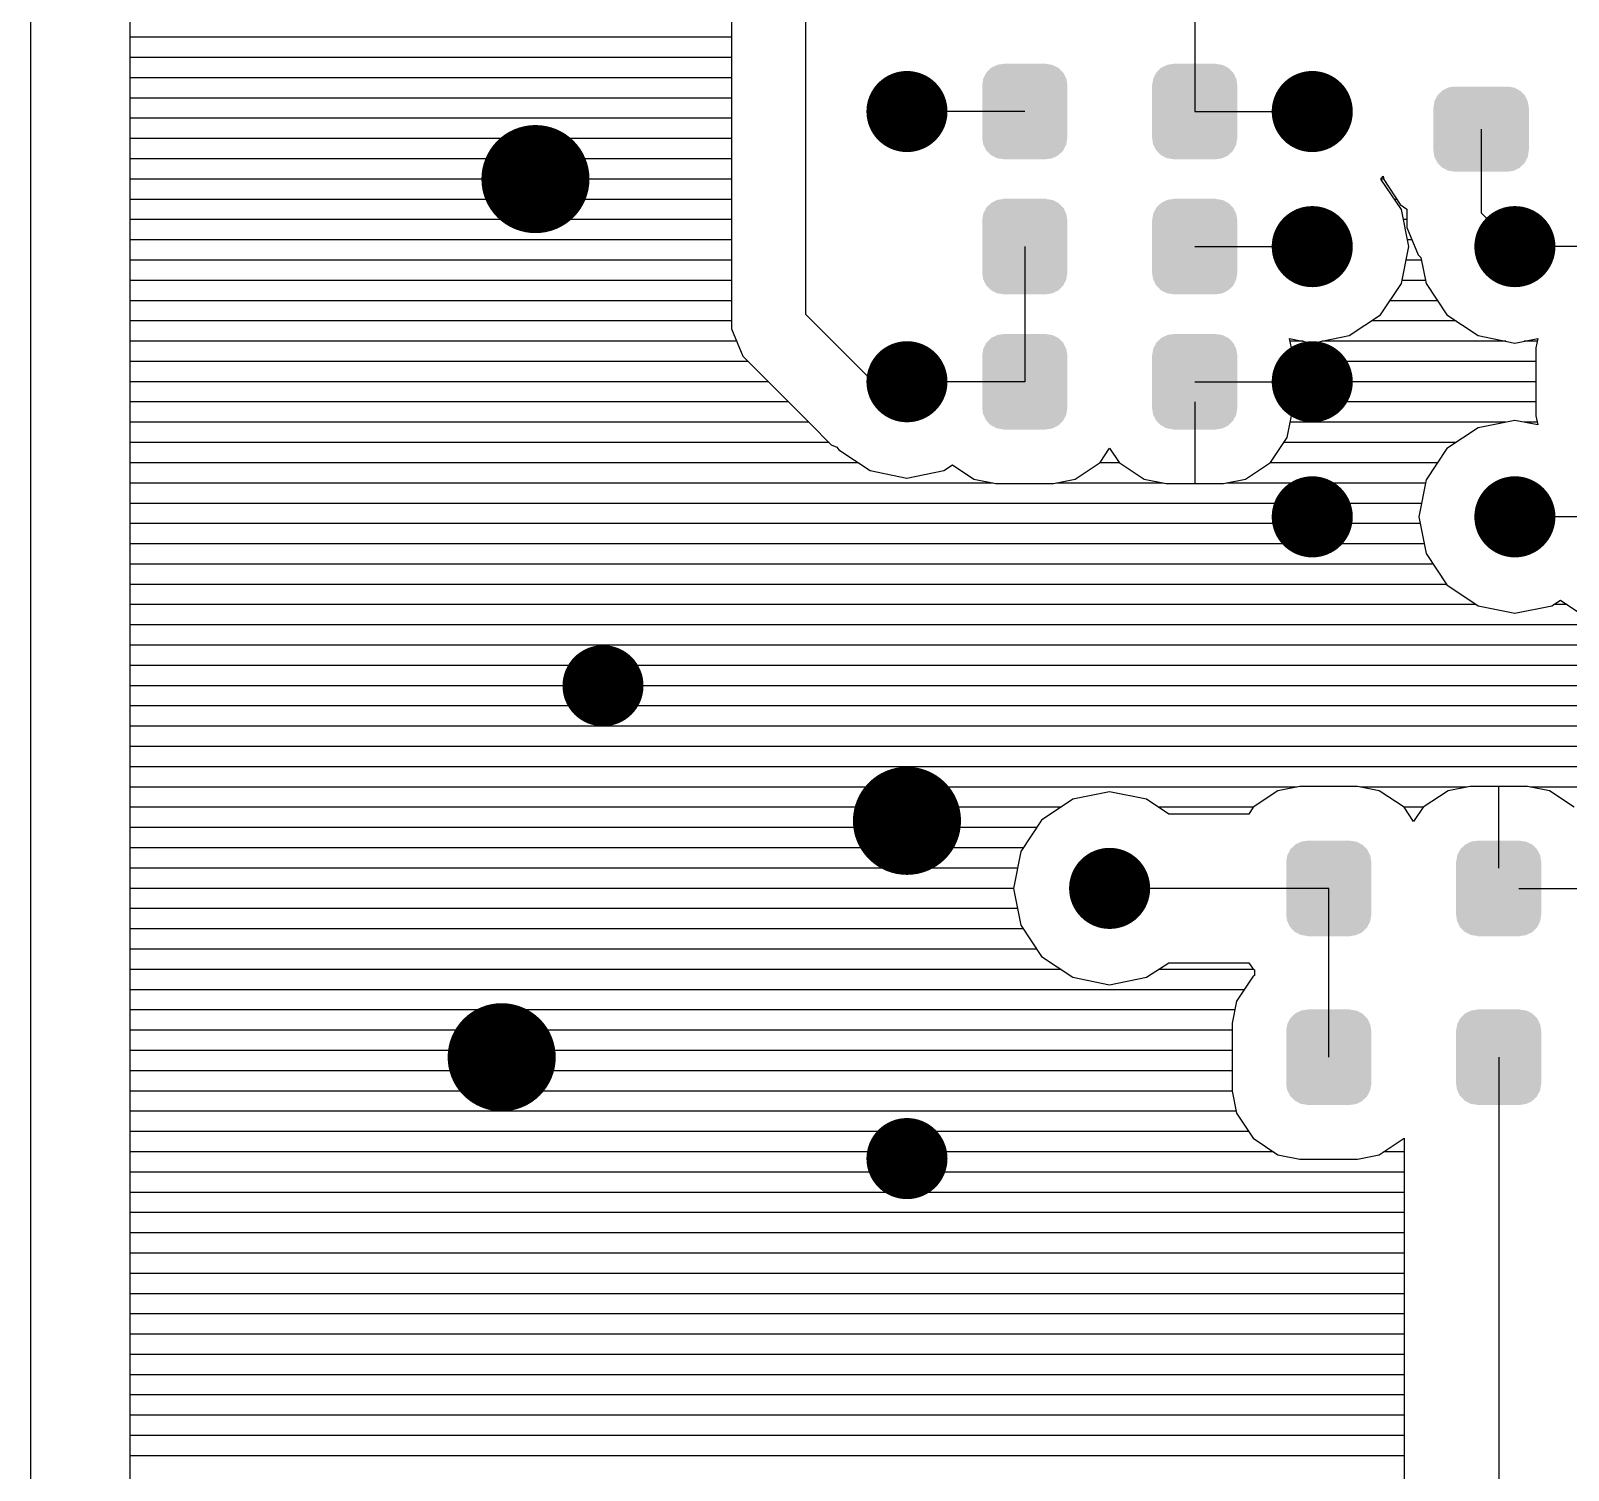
# Model space of a CAD drawing. Extents: x 295 to 953, y 10 to 290.
# Drawn here: x 521.48 to 559.06, y 103.53 to 138.72 of the extents above; entities that cross this region are included whole.
import ezdxf

# ---------------------------------------------------------------- set-up
doc = ezdxf.new("R2010")
doc.units = 0
doc.header["$LTSCALE"] = 5
doc.header["$MEASUREMENT"] = 0
doc.layers.get('0').update_dxf_attribs({"linetype": 'CONTINUOUS', "lineweight": 25})
doc.layers.add('DV-DPO-A6_BOT', color=7, linetype='CONTINUOUS')

msp = doc.modelspace()

# ---------------------------------------------------------------- linework, layer by layer
for points, const_width in [([(543.39, 136.743, -1), (542.399, 136.743, -1)], 0.991), ([(553.296, 136.743, -1), (552.305, 136.743, -1)], 0.991), ([(534.474, 135.092, -1), (533.153, 135.092, -1)], 1.321), ([(553.296, 133.441, -1), (552.305, 133.441, -1)], 0.991), ([(558.249, 133.441, -1), (557.258, 133.441, -1)], 0.991), ([(543.39, 130.139, -1), (542.399, 130.139, -1)], 0.991), ([(553.296, 130.139, -1), (552.305, 130.139, -1)], 0.991), ([(553.296, 126.837, -1), (552.305, 126.837, -1)], 0.991), ([(558.249, 126.837, -1), (557.258, 126.837, -1)], 0.991), ([(535.96, 122.709, -1), (534.97, 122.709, -1)], 0.991), ([(543.555, 119.407, -1), (542.234, 119.407, -1)], 1.321), ([(548.343, 117.756, -1), (547.352, 117.756, -1)], 0.991), ([(533.649, 113.629, -1), (532.328, 113.629, -1)], 1.321), ([(543.39, 111.152, -1), (542.399, 111.152, -1)], 0.991)]:
    msp.add_lwpolyline(points, format="xyb", close=True, dxfattribs=dict(const_width=const_width))
for points in [[(546.792, 137.538), (546.783, 137.556), (544.758, 137.538), (544.761, 137.556)], [(546.783, 137.556), (546.72, 137.687), (544.761, 137.556), (544.831, 137.687)], [(546.72, 137.687), (546.705, 137.702), (544.831, 137.687), (544.838, 137.702)], [(546.705, 137.702), (546.605, 137.805), (544.838, 137.702), (544.946, 137.805)], [(546.605, 137.805), (546.584, 137.816), (544.946, 137.805), (544.958, 137.816)], [(546.584, 137.816), (546.458, 137.881), (544.958, 137.816), (545.095, 137.881)], [(546.458, 137.881), (546.424, 137.887), (545.095, 137.881), (545.107, 137.887)], [(546.424, 137.887), (546.295, 137.907), (545.107, 137.887), (545.252, 137.907)], [(546.295, 137.907), (546.295, 137.912), (545.252, 137.907), (545.252, 137.912)], [(550.946, 137.538), (550.937, 137.556), (548.912, 137.538), (548.915, 137.556)], [(550.937, 137.556), (550.874, 137.687), (548.915, 137.556), (548.985, 137.687)], [(550.874, 137.687), (550.859, 137.702), (548.985, 137.687), (548.992, 137.702)], [(550.859, 137.702), (550.759, 137.805), (548.992, 137.702), (549.1, 137.805)], [(550.759, 137.805), (550.738, 137.816), (549.1, 137.805), (549.112, 137.816)], [(550.738, 137.816), (550.612, 137.881), (549.112, 137.816), (549.249, 137.881)], [(550.612, 137.881), (550.578, 137.887), (549.249, 137.881), (549.261, 137.887)], [(550.578, 137.887), (550.449, 137.907), (549.261, 137.887), (549.406, 137.907)], [(550.449, 137.907), (550.449, 137.912), (549.406, 137.907), (549.406, 137.912)], [(546.814, 137.393), (546.792, 137.538), (544.734, 137.393), (544.758, 137.538)], [(546.814, 137.39), (546.814, 137.393), (544.734, 137.39), (544.734, 137.393)], [(546.814, 136.096), (546.814, 137.39), (544.734, 136.096), (544.734, 137.39)], [(550.968, 137.393), (550.946, 137.538), (548.887, 137.393), (548.912, 137.538)], [(550.968, 137.39), (550.968, 137.393), (548.887, 137.39), (548.887, 137.393)], [(550.968, 136.096), (550.968, 137.39), (548.887, 136.096), (548.887, 137.39)], [(557.988, 137.145), (557.887, 137.249), (555.865, 137.145), (555.972, 137.249)], [(557.887, 137.249), (557.868, 137.26), (555.972, 137.249), (555.983, 137.26)], [(557.868, 137.26), (557.741, 137.326), (555.983, 137.26), (556.12, 137.326)], [(557.741, 137.326), (557.71, 137.332), (556.12, 137.326), (556.131, 137.332)], [(557.71, 137.332), (557.578, 137.354), (556.131, 137.332), (556.277, 137.354)], [(558.097, 135.792), (558.097, 136.835), (555.759, 135.792), (555.759, 136.835)], [(558.093, 136.835), (558.072, 136.982), (555.762, 136.835), (555.786, 136.982)], [(558.072, 136.982), (558.064, 136.998), (555.786, 136.982), (555.788, 136.998)], [(558.064, 136.998), (558.001, 137.13), (555.788, 136.998), (555.857, 137.13)], [(558.001, 137.13), (557.988, 137.145), (555.857, 137.13), (555.865, 137.145)], [(546.814, 136.092), (546.814, 136.096), (544.734, 136.092), (544.734, 136.096)], [(546.789, 135.947), (546.814, 136.092), (544.756, 135.947), (544.734, 136.092)], [(550.968, 136.092), (550.968, 136.096), (548.887, 136.092), (548.887, 136.096)], [(550.943, 135.947), (550.968, 136.092), (548.909, 135.947), (548.887, 136.092)], [(546.786, 135.93), (546.789, 135.947), (544.764, 135.93), (544.756, 135.947)], [(546.717, 135.799), (546.786, 135.93), (544.828, 135.799), (544.764, 135.93)], [(546.709, 135.784), (546.717, 135.799), (544.842, 135.784), (544.828, 135.799)], [(546.601, 135.681), (546.709, 135.784), (544.943, 135.681), (544.842, 135.784)], [(546.59, 135.67), (546.601, 135.681), (544.963, 135.67), (544.943, 135.681)], [(546.452, 135.604), (546.59, 135.67), (545.089, 135.604), (544.963, 135.67)], [(550.94, 135.93), (550.943, 135.947), (548.918, 135.93), (548.909, 135.947)], [(550.871, 135.799), (550.94, 135.93), (548.982, 135.799), (548.918, 135.93)], [(550.863, 135.784), (550.871, 135.799), (548.996, 135.784), (548.982, 135.799)], [(550.755, 135.681), (550.863, 135.784), (549.097, 135.681), (548.996, 135.784)], [(550.744, 135.67), (550.755, 135.681), (549.117, 135.67), (549.097, 135.681)], [(550.606, 135.604), (550.744, 135.67), (549.243, 135.604), (549.117, 135.67)], [(558.07, 135.646), (558.093, 135.792), (555.783, 135.646), (555.762, 135.792)], [(546.441, 135.599), (546.452, 135.604), (545.123, 135.599), (545.089, 135.604)], [(546.295, 135.578), (546.441, 135.599), (545.252, 135.578), (545.123, 135.599)], [(546.295, 135.574), (546.295, 135.578), (545.252, 135.574), (545.252, 135.578)], [(550.595, 135.599), (550.606, 135.604), (549.277, 135.599), (549.243, 135.604)], [(550.449, 135.578), (550.595, 135.599), (549.406, 135.578), (549.277, 135.599)], [(550.449, 135.574), (550.449, 135.578), (549.406, 135.574), (549.406, 135.578)], [(558.067, 135.629), (558.07, 135.646), (555.791, 135.629), (555.783, 135.646)], [(557.998, 135.497), (558.067, 135.629), (555.854, 135.497), (555.791, 135.629)], [(557.991, 135.483), (557.998, 135.497), (555.868, 135.483), (555.854, 135.497)], [(557.883, 135.378), (557.991, 135.483), (555.969, 135.378), (555.868, 135.483)], [(557.873, 135.368), (557.883, 135.378), (555.988, 135.368), (555.969, 135.378)], [(557.735, 135.301), (557.873, 135.368), (556.115, 135.301), (555.988, 135.368)], [(557.724, 135.295), (557.735, 135.301), (556.146, 135.295), (556.115, 135.301)], [(557.578, 135.273), (557.724, 135.295), (556.277, 135.273), (556.146, 135.295)], [(546.584, 134.514), (546.458, 134.579), (544.958, 134.514), (545.095, 134.579)], [(546.458, 134.579), (546.424, 134.585), (545.095, 134.579), (545.107, 134.585)], [(546.424, 134.585), (546.295, 134.605), (545.107, 134.585), (545.252, 134.605)], [(546.295, 134.605), (546.295, 134.61), (545.252, 134.605), (545.252, 134.61)], [(550.738, 134.514), (550.612, 134.579), (549.112, 134.514), (549.249, 134.579)], [(550.612, 134.579), (550.578, 134.585), (549.249, 134.579), (549.261, 134.585)], [(550.578, 134.585), (550.449, 134.605), (549.261, 134.585), (549.406, 134.605)], [(550.449, 134.605), (550.449, 134.61), (549.406, 134.605), (549.406, 134.61)], [(546.814, 134.091), (546.792, 134.236), (544.734, 134.091), (544.758, 134.236)], [(546.792, 134.236), (546.783, 134.254), (544.758, 134.236), (544.761, 134.254)], [(546.783, 134.254), (546.72, 134.385), (544.761, 134.254), (544.831, 134.385)], [(546.72, 134.385), (546.705, 134.4), (544.831, 134.385), (544.838, 134.4)], [(546.705, 134.4), (546.605, 134.503), (544.838, 134.4), (544.946, 134.503)], [(546.605, 134.503), (546.584, 134.514), (544.946, 134.503), (544.958, 134.514)], [(550.968, 134.091), (550.946, 134.236), (548.887, 134.091), (548.912, 134.236)], [(550.946, 134.236), (550.937, 134.254), (548.912, 134.236), (548.915, 134.254)], [(550.937, 134.254), (550.874, 134.385), (548.915, 134.254), (548.985, 134.385)], [(550.874, 134.385), (550.859, 134.4), (548.985, 134.385), (548.992, 134.4)], [(550.859, 134.4), (550.759, 134.503), (548.992, 134.4), (549.1, 134.503)], [(550.759, 134.503), (550.738, 134.514), (549.1, 134.503), (549.112, 134.514)], [(546.814, 134.088), (546.814, 134.091), (544.734, 134.088), (544.734, 134.091)], [(546.814, 132.794), (546.814, 134.088), (544.734, 132.794), (544.734, 134.088)], [(550.968, 134.088), (550.968, 134.091), (548.887, 134.088), (548.887, 134.091)], [(550.968, 132.794), (550.968, 134.088), (548.887, 132.794), (548.887, 134.088)], [(546.814, 132.79), (546.814, 132.794), (544.734, 132.79), (544.734, 132.794)], [(546.789, 132.645), (546.814, 132.79), (544.756, 132.645), (544.734, 132.79)], [(550.968, 132.79), (550.968, 132.794), (548.887, 132.79), (548.887, 132.794)], [(550.943, 132.645), (550.968, 132.79), (548.909, 132.645), (548.887, 132.79)], [(546.786, 132.628), (546.789, 132.645), (544.764, 132.628), (544.756, 132.645)], [(546.717, 132.497), (546.786, 132.628), (544.828, 132.497), (544.764, 132.628)], [(546.709, 132.482), (546.717, 132.497), (544.842, 132.482), (544.828, 132.497)], [(546.601, 132.379), (546.709, 132.482), (544.943, 132.379), (544.842, 132.482)], [(546.59, 132.368), (546.601, 132.379), (544.963, 132.368), (544.943, 132.379)], [(546.452, 132.302), (546.59, 132.368), (545.089, 132.302), (544.963, 132.368)], [(546.441, 132.297), (546.452, 132.302), (545.123, 132.297), (545.089, 132.302)], [(546.295, 132.276), (546.441, 132.297), (545.252, 132.276), (545.123, 132.297)], [(550.94, 132.628), (550.943, 132.645), (548.918, 132.628), (548.909, 132.645)], [(550.871, 132.497), (550.94, 132.628), (548.982, 132.497), (548.918, 132.628)], [(550.863, 132.482), (550.871, 132.497), (548.996, 132.482), (548.982, 132.497)], [(550.755, 132.379), (550.863, 132.482), (549.097, 132.379), (548.996, 132.482)], [(550.744, 132.368), (550.755, 132.379), (549.117, 132.368), (549.097, 132.379)], [(550.606, 132.302), (550.744, 132.368), (549.243, 132.302), (549.117, 132.368)], [(550.595, 132.297), (550.606, 132.302), (549.277, 132.297), (549.243, 132.302)], [(550.449, 132.276), (550.595, 132.297), (549.406, 132.276), (549.277, 132.297)], [(546.295, 132.272), (546.295, 132.276), (545.252, 132.272), (545.252, 132.276)], [(550.449, 132.272), (550.449, 132.276), (549.406, 132.272), (549.406, 132.276)], [(546.705, 131.098), (546.605, 131.201), (544.838, 131.098), (544.946, 131.201)], [(546.605, 131.201), (546.584, 131.212), (544.946, 131.201), (544.958, 131.212)], [(546.584, 131.212), (546.458, 131.277), (544.958, 131.212), (545.095, 131.277)], [(546.458, 131.277), (546.424, 131.283), (545.095, 131.277), (545.107, 131.283)], [(546.424, 131.283), (546.295, 131.303), (545.107, 131.283), (545.252, 131.303)], [(546.295, 131.303), (546.295, 131.308), (545.252, 131.303), (545.252, 131.308)], [(550.859, 131.098), (550.759, 131.201), (548.992, 131.098), (549.1, 131.201)], [(550.759, 131.201), (550.738, 131.212), (549.1, 131.201), (549.112, 131.212)], [(550.738, 131.212), (550.612, 131.277), (549.112, 131.212), (549.249, 131.277)], [(550.612, 131.277), (550.578, 131.283), (549.249, 131.277), (549.261, 131.283)], [(550.578, 131.283), (550.449, 131.303), (549.261, 131.283), (549.406, 131.303)], [(550.449, 131.303), (550.449, 131.308), (549.406, 131.303), (549.406, 131.308)], [(546.814, 130.789), (546.792, 130.934), (544.734, 130.789), (544.758, 130.934)], [(546.814, 130.786), (546.814, 130.789), (544.734, 130.786), (544.734, 130.789)], [(546.814, 129.492), (546.814, 130.786), (544.734, 129.492), (544.734, 130.786)], [(546.792, 130.934), (546.783, 130.952), (544.758, 130.934), (544.761, 130.952)], [(546.783, 130.952), (546.72, 131.083), (544.761, 130.952), (544.831, 131.083)], [(546.72, 131.083), (546.705, 131.098), (544.831, 131.083), (544.838, 131.098)], [(550.968, 130.789), (550.946, 130.934), (548.887, 130.789), (548.912, 130.934)], [(550.968, 130.786), (550.968, 130.789), (548.887, 130.786), (548.887, 130.789)], [(550.968, 129.492), (550.968, 130.786), (548.887, 129.492), (548.887, 130.786)], [(550.946, 130.934), (550.937, 130.952), (548.912, 130.934), (548.915, 130.952)], [(550.937, 130.952), (550.874, 131.083), (548.915, 130.952), (548.985, 131.083)], [(550.874, 131.083), (550.859, 131.098), (548.985, 131.083), (548.992, 131.098)], [(546.814, 129.488), (546.814, 129.492), (544.734, 129.488), (544.734, 129.492)], [(546.789, 129.343), (546.814, 129.488), (544.756, 129.343), (544.734, 129.488)], [(546.786, 129.326), (546.789, 129.343), (544.764, 129.326), (544.756, 129.343)], [(546.717, 129.195), (546.786, 129.326), (544.828, 129.195), (544.764, 129.326)], [(550.968, 129.488), (550.968, 129.492), (548.887, 129.488), (548.887, 129.492)], [(550.943, 129.343), (550.968, 129.488), (548.909, 129.343), (548.887, 129.488)], [(550.94, 129.326), (550.943, 129.343), (548.918, 129.326), (548.909, 129.343)], [(550.871, 129.195), (550.94, 129.326), (548.982, 129.195), (548.918, 129.326)], [(546.709, 129.18), (546.717, 129.195), (544.842, 129.18), (544.828, 129.195)], [(546.601, 129.077), (546.709, 129.18), (544.943, 129.077), (544.842, 129.18)], [(546.59, 129.066), (546.601, 129.077), (544.963, 129.066), (544.943, 129.077)], [(546.452, 129), (546.59, 129.066), (545.089, 129), (544.963, 129.066)], [(546.441, 128.995), (546.452, 129), (545.123, 128.995), (545.089, 129)], [(546.295, 128.974), (546.441, 128.995), (545.252, 128.974), (545.123, 128.995)], [(546.295, 128.97), (546.295, 128.974), (545.252, 128.97), (545.252, 128.974)], [(550.863, 129.18), (550.871, 129.195), (548.996, 129.18), (548.982, 129.195)], [(550.755, 129.077), (550.863, 129.18), (549.097, 129.077), (548.996, 129.18)], [(550.744, 129.066), (550.755, 129.077), (549.117, 129.066), (549.097, 129.077)], [(550.606, 129), (550.744, 129.066), (549.243, 129), (549.117, 129.066)], [(550.595, 128.995), (550.606, 129), (549.277, 128.995), (549.243, 129)], [(550.449, 128.974), (550.595, 128.995), (549.406, 128.974), (549.277, 128.995)], [(550.449, 128.97), (550.449, 128.974), (549.406, 128.97), (549.406, 128.974)], [(554.135, 118.715), (554.034, 118.819), (552.268, 118.715), (552.376, 118.819)], [(554.034, 118.819), (554.014, 118.829), (552.376, 118.819), (552.387, 118.829)], [(554.014, 118.829), (553.888, 118.895), (552.387, 118.829), (552.525, 118.895)], [(553.888, 118.895), (553.854, 118.9), (552.525, 118.895), (552.536, 118.9)], [(553.854, 118.9), (553.725, 118.921), (552.536, 118.9), (552.681, 118.921)], [(553.725, 118.921), (553.725, 118.925), (552.681, 118.921), (552.681, 118.925)], [(558.289, 118.715), (558.188, 118.819), (556.422, 118.715), (556.53, 118.819)], [(558.188, 118.819), (558.167, 118.829), (556.53, 118.819), (556.541, 118.829)], [(558.167, 118.829), (558.042, 118.895), (556.541, 118.829), (556.679, 118.895)], [(558.042, 118.895), (558.008, 118.9), (556.679, 118.895), (556.69, 118.9)], [(558.008, 118.9), (557.879, 118.921), (556.69, 118.9), (556.835, 118.921)], [(557.879, 118.921), (557.879, 118.925), (556.835, 118.921), (556.835, 118.925)], [(554.243, 118.407), (554.221, 118.552), (552.163, 118.407), (552.188, 118.552)], [(554.243, 118.404), (554.243, 118.407), (552.163, 118.404), (552.163, 118.407)], [(554.243, 117.109), (554.243, 118.404), (552.163, 117.109), (552.163, 118.404)], [(554.221, 118.552), (554.213, 118.569), (552.188, 118.552), (552.191, 118.569)], [(554.213, 118.569), (554.149, 118.7), (552.191, 118.569), (552.26, 118.7)], [(554.149, 118.7), (554.135, 118.715), (552.26, 118.7), (552.268, 118.715)], [(558.397, 118.407), (558.375, 118.552), (556.317, 118.407), (556.342, 118.552)], [(558.397, 118.404), (558.397, 118.407), (556.317, 118.404), (556.317, 118.407)], [(558.397, 117.109), (558.397, 118.404), (556.317, 117.109), (556.317, 118.404)], [(558.375, 118.552), (558.367, 118.569), (556.342, 118.552), (556.345, 118.569)], [(558.367, 118.569), (558.303, 118.7), (556.345, 118.569), (556.414, 118.7)], [(558.303, 118.7), (558.289, 118.715), (556.414, 118.7), (556.422, 118.715)], [(554.243, 117.106), (554.243, 117.109), (552.163, 117.106), (552.163, 117.109)], [(554.219, 116.961), (554.243, 117.106), (552.185, 116.961), (552.163, 117.106)], [(554.216, 116.943), (554.219, 116.961), (552.194, 116.943), (552.185, 116.961)], [(554.146, 116.812), (554.216, 116.943), (552.257, 116.812), (552.194, 116.943)], [(558.397, 117.106), (558.397, 117.109), (556.317, 117.106), (556.317, 117.109)], [(558.373, 116.961), (558.397, 117.106), (556.339, 116.961), (556.317, 117.106)], [(558.37, 116.943), (558.373, 116.961), (556.347, 116.943), (556.339, 116.961)], [(558.3, 116.812), (558.37, 116.943), (556.411, 116.812), (556.347, 116.943)], [(554.138, 116.797), (554.146, 116.812), (552.272, 116.797), (552.257, 116.812)], [(554.03, 116.694), (554.138, 116.797), (552.372, 116.694), (552.272, 116.797)], [(554.019, 116.683), (554.03, 116.694), (552.393, 116.683), (552.372, 116.694)], [(553.882, 116.618), (554.019, 116.683), (552.519, 116.618), (552.393, 116.683)], [(553.87, 116.613), (553.882, 116.618), (552.552, 116.613), (552.519, 116.618)], [(553.725, 116.592), (553.87, 116.613), (552.681, 116.592), (552.552, 116.613)], [(553.725, 116.587), (553.725, 116.592), (552.681, 116.587), (552.681, 116.592)], [(558.292, 116.797), (558.3, 116.812), (556.426, 116.797), (556.411, 116.812)], [(558.184, 116.694), (558.292, 116.797), (556.526, 116.694), (556.426, 116.797)], [(558.173, 116.683), (558.184, 116.694), (556.547, 116.683), (556.526, 116.694)], [(558.036, 116.618), (558.173, 116.683), (556.673, 116.618), (556.547, 116.683)], [(558.024, 116.613), (558.036, 116.618), (556.706, 116.613), (556.673, 116.618)], [(557.879, 116.592), (558.024, 116.613), (556.835, 116.592), (556.706, 116.613)], [(557.879, 116.587), (557.879, 116.592), (556.835, 116.587), (556.835, 116.592)], [(554.135, 114.588), (554.034, 114.691), (552.268, 114.588), (552.376, 114.691)], [(554.034, 114.691), (554.014, 114.702), (552.376, 114.691), (552.387, 114.702)], [(554.014, 114.702), (553.888, 114.767), (552.387, 114.702), (552.525, 114.767)], [(553.888, 114.767), (553.854, 114.773), (552.525, 114.767), (552.536, 114.773)], [(553.854, 114.773), (553.725, 114.793), (552.536, 114.773), (552.681, 114.793)], [(553.725, 114.793), (553.725, 114.798), (552.681, 114.793), (552.681, 114.798)], [(558.289, 114.588), (558.188, 114.691), (556.422, 114.588), (556.53, 114.691)], [(558.188, 114.691), (558.167, 114.702), (556.53, 114.691), (556.541, 114.702)], [(558.167, 114.702), (558.042, 114.767), (556.541, 114.702), (556.679, 114.767)], [(558.042, 114.767), (558.008, 114.773), (556.679, 114.767), (556.69, 114.773)], [(558.008, 114.773), (557.879, 114.793), (556.69, 114.773), (556.835, 114.793)], [(557.879, 114.793), (557.879, 114.798), (556.835, 114.793), (556.835, 114.798)], [(554.243, 114.279), (554.221, 114.424), (552.163, 114.279), (552.188, 114.424)], [(554.243, 114.276), (554.243, 114.279), (552.163, 114.276), (552.163, 114.279)], [(554.243, 112.982), (554.243, 114.276), (552.163, 112.982), (552.163, 114.276)], [(554.221, 114.424), (554.213, 114.442), (552.188, 114.424), (552.191, 114.442)], [(554.213, 114.442), (554.149, 114.573), (552.191, 114.442), (552.26, 114.573)], [(554.149, 114.573), (554.135, 114.588), (552.26, 114.573), (552.268, 114.588)], [(558.397, 114.279), (558.375, 114.424), (556.317, 114.279), (556.342, 114.424)], [(558.397, 114.276), (558.397, 114.279), (556.317, 114.276), (556.317, 114.279)], [(558.397, 112.982), (558.397, 114.276), (556.317, 112.982), (556.317, 114.276)], [(558.375, 114.424), (558.367, 114.442), (556.342, 114.424), (556.345, 114.442)], [(558.367, 114.442), (558.303, 114.573), (556.345, 114.442), (556.414, 114.573)], [(558.303, 114.573), (558.289, 114.588), (556.414, 114.573), (556.422, 114.588)], [(554.243, 112.978), (554.243, 112.982), (552.163, 112.978), (552.163, 112.982)], [(554.219, 112.833), (554.243, 112.978), (552.185, 112.833), (552.163, 112.978)], [(554.216, 112.816), (554.219, 112.833), (552.194, 112.816), (552.185, 112.833)], [(554.146, 112.685), (554.216, 112.816), (552.257, 112.685), (552.194, 112.816)], [(558.397, 112.978), (558.397, 112.982), (556.317, 112.978), (556.317, 112.982)], [(558.373, 112.833), (558.397, 112.978), (556.339, 112.833), (556.317, 112.978)], [(558.37, 112.816), (558.373, 112.833), (556.347, 112.816), (556.339, 112.833)], [(558.3, 112.685), (558.37, 112.816), (556.411, 112.685), (556.347, 112.816)], [(554.138, 112.67), (554.146, 112.685), (552.272, 112.67), (552.257, 112.685)], [(554.03, 112.567), (554.138, 112.67), (552.372, 112.567), (552.272, 112.67)], [(554.019, 112.556), (554.03, 112.567), (552.393, 112.556), (552.372, 112.567)], [(553.882, 112.49), (554.019, 112.556), (552.519, 112.49), (552.393, 112.556)], [(553.87, 112.485), (553.882, 112.49), (552.552, 112.485), (552.519, 112.49)], [(553.725, 112.464), (553.87, 112.485), (552.681, 112.464), (552.552, 112.485)], [(553.725, 112.46), (553.725, 112.464), (552.681, 112.46), (552.681, 112.464)], [(558.292, 112.67), (558.3, 112.685), (556.426, 112.67), (556.411, 112.685)], [(558.184, 112.567), (558.292, 112.67), (556.526, 112.567), (556.426, 112.67)], [(558.173, 112.556), (558.184, 112.567), (556.547, 112.556), (556.526, 112.567)], [(558.036, 112.49), (558.173, 112.556), (556.673, 112.49), (556.547, 112.556)], [(558.024, 112.485), (558.036, 112.49), (556.706, 112.485), (556.673, 112.49)], [(557.879, 112.464), (558.024, 112.485), (556.835, 112.464), (556.706, 112.485)], [(557.879, 112.46), (557.879, 112.464), (556.835, 112.46), (556.835, 112.464)]]:
    msp.add_solid(points)
at = {"layer": 'DV-DPO-A6_BOT'}
for p, q in [((521.478, 78.799), (521.478, 267.297)), ((523.908, 97.462), (523.908, 221.769)), ((538.602, 144.536), (538.602, 132.153)), ((540.418, 144.172), (540.418, 131.79)), ((549.928, 140.045), (549.928, 136.743)), ((538.602, 138.559), (523.908, 138.559)), ((538.602, 138.064), (523.908, 138.064)), ((538.602, 137.568), (523.908, 137.568)), ((538.602, 137.073), (523.908, 137.073)), ((538.602, 136.578), (523.908, 136.578)), ((545.774, 136.743), (542.894, 136.743)), ((549.928, 136.743), (552.8, 136.743)), ((538.602, 136.082), (523.908, 136.082)), ((556.928, 136.314), (556.928, 134.266)), ((538.602, 135.587), (523.908, 135.587)), ((538.602, 135.092), (523.908, 135.092)), ((554.478, 135.092), (554.531, 135.164)), ((554.544, 135.092), (554.478, 135.092)), ((554.98, 134.346), (554.478, 135.092)), ((554.531, 135.164), (554.55, 135.079)), ((554.55, 135.079), (554.953, 134.471)), ((538.602, 134.597), (523.908, 134.597)), ((554.867, 134.597), (554.815, 134.597)), ((554.953, 134.471), (555.112, 134.359)), ((555.158, 133.441), (554.98, 134.346)), ((555.112, 134.359), (555.112, 133.91)), ((556.928, 134.266), (557.753, 133.441)), ((538.602, 134.101), (523.908, 134.101)), ((555.112, 134.101), (555.026, 134.101)), ((555.112, 133.91), (555.389, 133.243)), ((538.602, 133.606), (523.908, 133.606)), ((545.774, 133.441), (545.774, 130.139)), ((549.928, 133.441), (552.8, 133.441)), ((554.98, 132.543), (555.158, 133.441)), ((555.237, 133.606), (555.125, 133.606)), ((560.633, 133.441), (557.753, 133.441)), ((538.602, 133.111), (523.908, 133.111)), ((555.468, 133.111), (555.092, 133.111)), ((555.389, 133.243), (555.455, 133.177)), ((555.455, 133.177), (555.581, 132.543)), ((538.602, 132.615), (523.908, 132.615)), ((554.471, 131.777), (554.98, 132.543)), ((555.567, 132.615), (554.993, 132.615)), ((555.581, 132.543), (556.089, 131.777)), ((538.602, 132.12), (523.908, 132.12)), ((538.602, 132.153), (538.602, 131.433)), ((555.858, 132.12), (554.702, 132.12)), ((538.602, 131.625), (523.908, 131.625)), ((540.418, 131.79), (542.069, 130.139)), ((553.705, 131.268), (554.471, 131.777)), ((556.314, 131.625), (554.247, 131.625)), ((556.089, 131.777), (556.855, 131.268)), ((538.602, 131.433), (538.879, 130.766)), ((552.292, 130.971), (552.246, 131.195)), ((552.246, 131.195), (552.8, 131.083)), ((552.8, 131.083), (553.705, 131.268)), ((556.855, 131.268), (557.753, 131.083)), ((557.753, 131.083), (558.315, 131.195)), ((558.315, 131.195), (558.268, 130.971)), ((538.727, 131.129), (523.908, 131.129)), ((552.576, 131.129), (552.259, 131.129)), ((552.292, 129.307), (552.292, 130.971)), ((557.529, 131.129), (553.031, 131.129)), ((558.301, 131.129), (557.984, 131.129)), ((558.268, 130.971), (558.268, 129.307)), ((539.011, 130.634), (523.908, 130.634)), ((538.879, 130.766), (540.53, 129.115)), ((558.268, 130.634), (552.292, 130.634)), ((539.506, 130.139), (523.908, 130.139)), ((542.069, 130.139), (542.894, 130.139)), ((545.774, 130.139), (542.894, 130.139)), ((549.928, 130.139), (552.8, 130.139)), ((550.423, 130.139), (552.292, 130.139)), ((558.268, 130.139), (552.292, 130.139)), ((540.002, 129.644), (523.908, 129.644)), ((549.928, 129.644), (549.928, 127.649)), ((552.186, 128.772), (552.292, 129.307)), ((558.268, 129.644), (552.292, 129.644)), ((558.268, 129.307), (558.315, 129.082)), ((540.497, 129.148), (523.908, 129.148)), ((540.53, 129.115), (541.045, 128.6)), ((557.529, 129.148), (552.259, 129.148)), ((556.855, 129.016), (556.089, 128.508)), ((557.753, 129.194), (556.855, 129.016)), ((558.315, 129.082), (557.753, 129.194)), ((558.301, 129.148), (557.984, 129.148)), ((540.992, 128.653), (523.908, 128.653)), ((541.045, 128.6), (541.184, 128.541)), ((541.184, 128.541), (541.23, 128.475)), ((551.777, 128.164), (552.186, 128.772)), ((556.314, 128.653), (552.107, 128.653)), ((541.706, 128.158), (523.908, 128.158)), ((541.23, 128.475), (541.996, 127.966)), ((547.009, 127.755), (547.616, 128.164)), ((548.092, 128.158), (547.61, 128.158)), ((547.616, 128.164), (547.847, 128.514)), ((547.847, 128.514), (548.085, 128.164)), ((548.085, 128.164), (548.693, 127.755)), ((551.169, 127.755), (551.777, 128.164)), ((555.858, 128.158), (551.77, 128.158)), ((556.089, 128.508), (555.581, 127.742)), ((541.996, 127.966), (542.894, 127.781)), ((542.894, 127.781), (543.799, 127.966)), ((543.799, 127.966), (544.01, 128.105)), ((544.01, 128.105), (544.532, 127.755)), ((544.994, 127.662), (523.908, 127.662)), ((544.532, 127.755), (545.067, 127.649)), ((545.067, 127.649), (546.474, 127.649)), ((546.474, 127.649), (547.009, 127.755)), ((549.155, 127.662), (546.546, 127.662)), ((548.693, 127.755), (549.228, 127.649)), ((549.228, 127.649), (550.634, 127.649)), ((550.634, 127.649), (551.169, 127.755)), ((555.567, 127.662), (550.707, 127.662)), ((555.581, 127.742), (555.402, 126.837)), ((555.468, 127.167), (523.908, 127.167)), ((555.435, 126.672), (523.908, 126.672)), ((555.402, 126.837), (555.581, 125.939)), ((560.633, 126.837), (557.753, 126.837)), ((555.534, 126.176), (523.908, 126.176)), ((555.581, 125.939), (556.089, 125.173)), ((555.746, 125.681), (523.908, 125.681)), ((556.083, 125.186), (523.908, 125.186)), ((556.089, 125.173), (556.855, 124.664)), ((558.658, 124.664), (558.869, 124.803)), ((558.869, 124.803), (559.391, 124.453)), ((556.809, 124.691), (523.908, 124.691)), ((556.855, 124.664), (557.753, 124.479)), ((557.753, 124.479), (558.658, 124.664)), ((559.035, 124.691), (558.704, 124.691)), ((572.447, 124.195), (523.908, 124.195)), ((572.447, 123.7), (523.908, 123.7)), ((572.447, 123.205), (523.908, 123.205)), ((572.447, 122.709), (523.908, 122.709)), ((572.447, 122.214), (523.908, 122.214)), ((572.447, 121.719), (523.908, 121.719)), ((572.447, 121.223), (523.908, 121.223)), ((572.447, 120.728), (523.908, 120.728)), ((552.424, 120.233), (523.908, 120.233)), ((546.949, 119.936), (546.183, 119.427)), ((547.847, 120.114), (546.949, 119.936)), ((548.752, 119.936), (547.847, 120.114)), ((549.294, 119.572), (548.752, 119.936)), ((551.962, 120.14), (551.354, 119.738)), ((552.497, 120.246), (551.962, 120.14)), ((553.903, 120.246), (552.497, 120.246)), ((554.438, 120.14), (553.903, 120.246)), ((556.584, 120.233), (553.976, 120.233)), ((555.046, 119.738), (554.438, 120.14)), ((556.122, 120.14), (555.515, 119.738)), ((556.657, 120.246), (556.122, 120.14)), ((558.064, 120.246), (556.657, 120.246)), ((557.357, 118.252), (557.357, 120.246)), ((558.599, 120.14), (558.064, 120.246)), ((572.447, 120.233), (558.136, 120.233)), ((559.206, 119.738), (558.599, 120.14)), ((546.652, 119.738), (523.908, 119.738)), ((551.361, 119.738), (549.049, 119.738)), ((551.248, 119.572), (549.294, 119.572)), ((551.354, 119.738), (551.248, 119.572)), ((555.521, 119.738), (555.039, 119.738)), ((555.277, 119.388), (555.046, 119.738)), ((555.515, 119.738), (555.277, 119.388)), ((546.064, 119.242), (523.908, 119.242)), ((546.183, 119.427), (545.675, 118.661)), ((545.734, 118.747), (523.908, 118.747)), ((545.675, 118.661), (545.496, 117.756)), ((545.595, 118.252), (523.908, 118.252)), ((545.496, 117.756), (523.908, 117.756)), ((545.496, 117.756), (545.675, 116.858)), ((553.203, 117.756), (547.847, 117.756)), ((553.203, 113.629), (553.203, 117.756)), ((557.852, 117.756), (559.721, 117.756)), ((545.595, 117.261), (523.908, 117.261)), ((545.734, 116.766), (523.908, 116.766)), ((545.675, 116.858), (546.183, 116.092)), ((546.064, 116.27), (523.908, 116.27)), ((546.659, 115.775), (523.908, 115.775)), ((546.183, 116.092), (546.949, 115.584)), ((548.752, 115.584), (549.294, 115.94)), ((551.361, 115.775), (549.043, 115.775)), ((549.294, 115.94), (551.248, 115.94)), ((551.248, 115.94), (551.354, 115.782)), ((551.354, 115.782), (551.387, 115.762)), ((551.387, 115.762), (551.387, 115.63)), ((546.949, 115.584), (547.847, 115.399)), ((547.847, 115.399), (548.752, 115.584)), ((551.354, 115.61), (550.945, 114.996)), ((551.387, 115.63), (551.354, 115.61)), ((551.136, 115.28), (523.908, 115.28)), ((550.945, 114.996), (550.839, 114.461)), ((550.905, 114.785), (523.908, 114.785)), ((550.839, 114.289), (523.908, 114.289)), ((550.839, 114.461), (550.839, 112.797)), ((550.839, 113.794), (523.908, 113.794)), ((557.357, 113.629), (557.357, 103.294)), ((550.839, 113.299), (523.908, 113.299)), ((550.839, 112.803), (523.908, 112.803)), ((550.839, 112.797), (550.945, 112.262)), ((550.938, 112.308), (523.908, 112.308)), ((550.945, 112.262), (551.354, 111.654)), ((551.248, 111.813), (523.908, 111.813)), ((551.354, 111.654), (551.962, 111.245)), ((554.438, 111.245), (555.046, 111.654)), ((555.046, 111.654), (555.046, 103.756)), ((551.856, 111.317), (523.908, 111.317)), ((551.962, 111.245), (552.497, 111.139)), ((553.903, 111.139), (554.438, 111.245)), ((555.046, 111.317), (554.544, 111.317)), ((552.497, 111.139), (553.903, 111.139)), ((555.046, 110.822), (523.908, 110.822)), ((555.046, 110.327), (523.908, 110.327)), ((555.046, 109.832), (523.908, 109.832)), ((555.046, 109.336), (523.908, 109.336)), ((555.046, 108.841), (523.908, 108.841)), ((555.046, 108.346), (523.908, 108.346)), ((555.046, 107.85), (523.908, 107.85)), ((555.046, 107.355), (523.908, 107.355)), ((555.046, 106.86), (523.908, 106.86)), ((555.046, 106.364), (523.908, 106.364)), ((555.046, 105.869), (523.908, 105.869)), ((555.046, 105.374), (523.908, 105.374)), ((555.046, 104.879), (523.908, 104.879)), ((555.046, 104.383), (523.908, 104.383)), ((555.046, 103.888), (523.908, 103.888)), ((555.046, 103.756), (555.046, 102.838))]:
    msp.add_line(p, q, dxfattribs=at)

doc.saveas('drawing.dxf')
